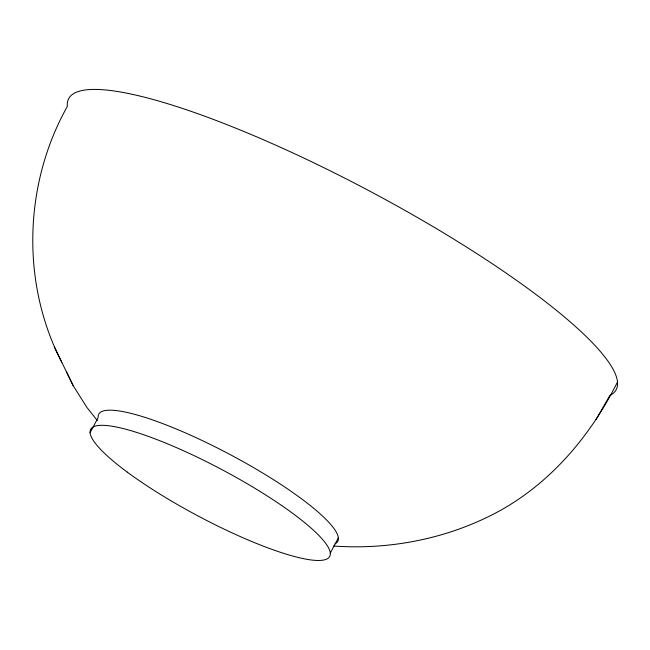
<?xml version="1.0" encoding="UTF-8"?>
<svg xmlns="http://www.w3.org/2000/svg" width="650" height="650" viewBox="0 0 650 650"><rect width="100%" height="100%" fill="white"/><g stroke="black" fill="none" stroke-linecap="round" stroke-linejoin="round"><path stroke-width="0.97" d="M90.082 432.738L98.126 417.601A135.354 26.057 28 0 1 231.091 455.089A135.354 26.057 28 0 1 334.977 543.847M330.289 553.061L338.333 537.924M333.515 546.033C389.074 549.989 446.233 539.004 495.657 512.988C549.754 484.38 590.509 436.207 617.5 381.989M595.993 419.713L609.814 395.541A310.017 59.686 28 0 0 371.873 192.262A310.017 59.686 28 0 0 67.34 106.405C23.749 184.031 20.841 283.034 61.783 362.334M97.394 420.631L86.897 407.42L73.133 385.588L54.373 346.954M66.528 371.889L73.133 385.588M127.27 472.128A135.354 26.057 28 0 0 326.934 558.976A135.354 26.057 28 0 0 176.353 447.582A135.354 26.057 28 0 0 127.27 472.128"/></g></svg>
